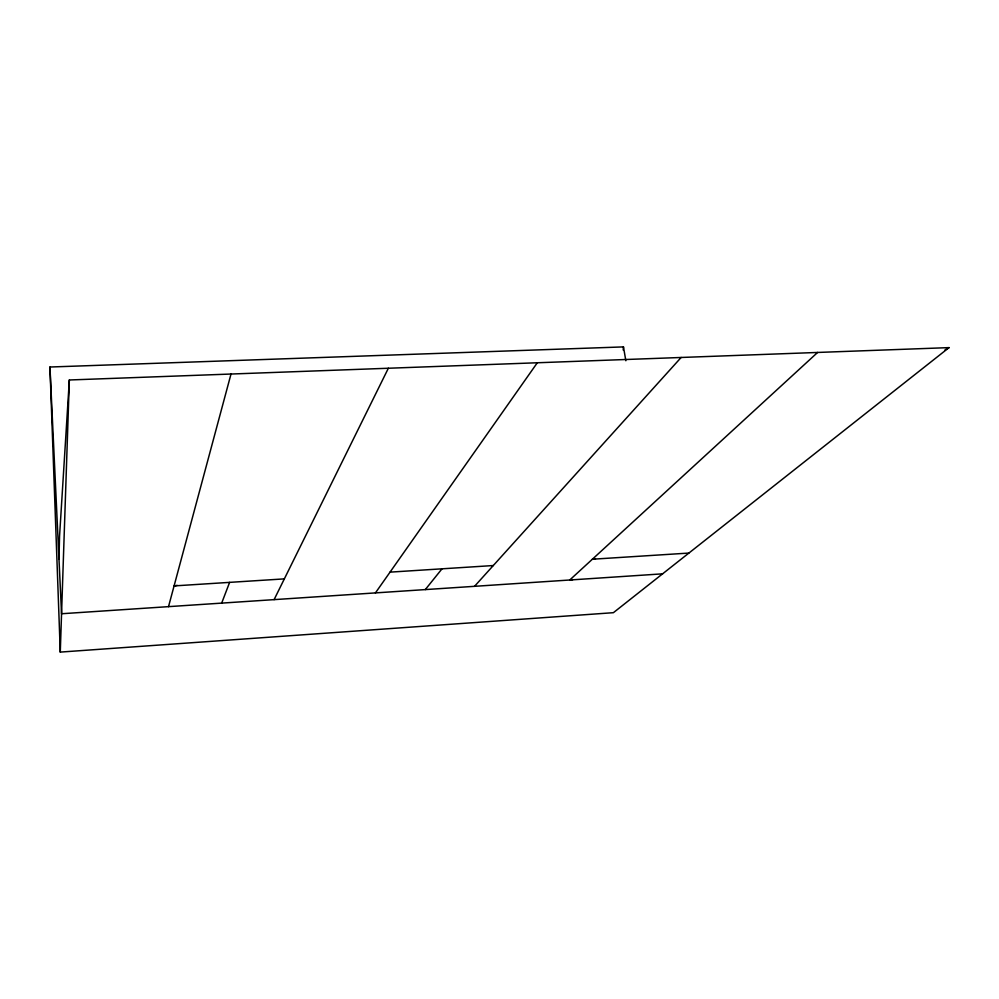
<?xml version="1.0" encoding="UTF-8"?>
<svg xmlns="http://www.w3.org/2000/svg" width="999" height="999" viewBox="0 0 999 999"><rect width="100%" height="100%" fill="white"/><g stroke="black" fill="none" stroke-linecap="round" stroke-linejoin="round"><path stroke-width="1.5" d="M58.991 559.128L59.553 536.163L69.343 379.982L949.05 347.615L613.386 612.687L60.277 652.097L49.95 367.02L623.463 346.903L625.849 360.751M60.277 652.097L69.343 379.982M623.201 350.012L623.463 346.903M168.519 606.643L231.006 374.038M221.678 603.109L229.62 582.367M274.101 599.625L388.361 368.244M375.424 592.907L537.312 362.762M425.299 589.585L442.008 568.818M474.525 586.326L681.143 357.467M817.619 352.447L569.755 579.994L572.814 579.595M944.992 349.925L949.05 347.615M177.148 585.352L174.088 585.913L284.353 578.883M595.454 558.828L592.37 559.228L688.873 553.071M662.587 573.838L61.551 613.748L49.95 367.02M390.022 572.14L493.281 565.546"/></g></svg>
